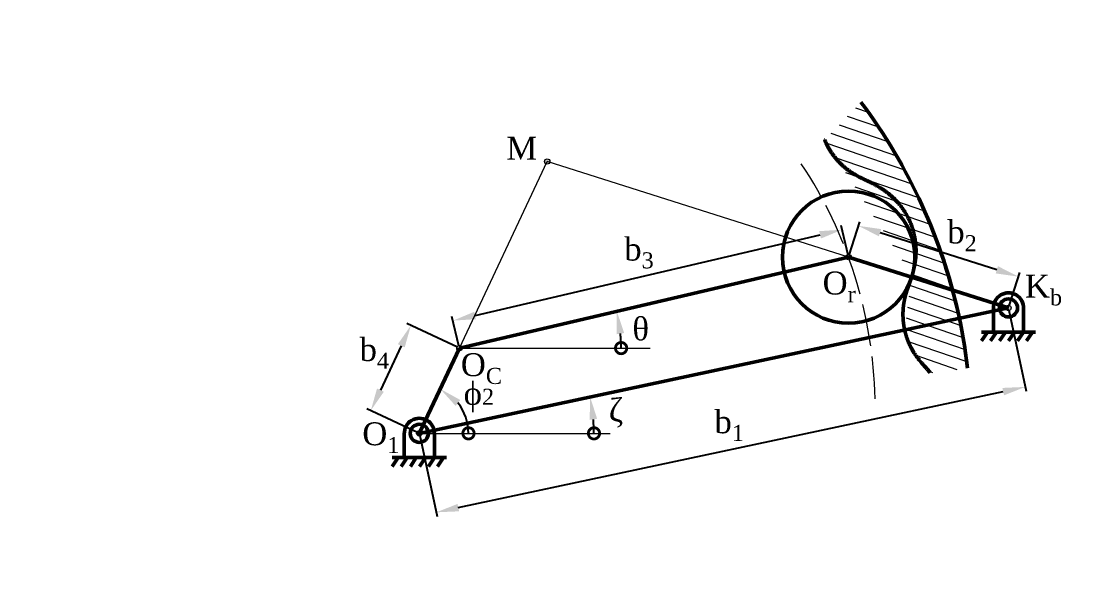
# Model space of a CAD drawing. Header units: millimetres. Extents: x -627 to 1823, y -1195 to 1759.
# Drawn here: x 124.8 to 424.5, y -885.8 to -730.9 of the extents above; entities that cross this region are included whole.
import ezdxf

# ---------------------------------------------------------------- set-up
doc = ezdxf.new("R2010")
doc.units = ezdxf.units.MM
doc.linetypes.add('ACAD_ISO02W100', pattern=[15, 12, -3])
doc.layers.add('DIM', color=7, linetype='Continuous', lineweight=20)
doc.layers.add('PROFILE', color=7, linetype='Continuous', lineweight=50)
doc.styles.get("Standard").update_dxf_attribs({"font": 'arial.ttf'})
doc.styles.add('可註解', font='arial.ttf')
doc.dimstyles.new('凸輪專題用', dxfattribs={"dimtxt": 2.5, "dimasz": 8, "dimexe": 1.25, "dimexo": 0.625, "dimtad": 1, "dimtxsty": 'Standard', "dimcen": 0, "dimadec": 0, "dimazin": 0, "dimtfac": 1, "dimtmove": 0, "dimatfit": 3, "dimfxl": 1, "dimarcsym": 0})
pattern_1 = [(161, (-579.9413, -199.9766), (-0.989472, -2.873636), [])]
pattern_2 = [(0, (0, 0), (0, 6.985), [5.08, -1.905]), (90, (0, 0), (-6.985, 4e-16), [5.08, -1.905])]

# ---------------------------------------------------------------- blocks, each defined once
blk = doc.blocks.new('_DotSmall')
at = {"color": 0, "linetype": 'ByBlock', "const_width": 0.5}
blk.add_lwpolyline([(-0.0625, 0, 1), (0.0625, 0, 1)], format="xyb", close=True, dxfattribs=at)
blk = doc.blocks.new('*D60')
at = {"layer": 'Defpoints', "color": 0, "transparency": 16777216}
for p in [(775.57, 52.42), (805.77, 29.02), (740.44, 23.05), (820.44, 23.05), (820.44, 23.05)]:
    blk.add_point(p, dxfattribs=at)
at = {"layer": 'DIM', "color": 0, "lineweight": -2, "transparency": 16777216}
blk.add_arc((820.44, 23.05), 15.84, 161.3074, 180, dxfattribs=at)
at = {"layer": 'DIM', "color": 0, "transparency": 16777216}
blk.add_solid([(804.84, 28.42), (806.04, 27.83), (807.19, 31.72)], dxfattribs=at)
at = {"layer": 'DIM', "color": 0, "lineweight": -2, "transparency": 16777216, "xscale": 4, "yscale": 4, "zscale": 4, "rotation": 270.0000000000001}
blk.add_blockref('_DotSmall', (804.6, 23.05), dxfattribs=at)
blk = doc.blocks.new('*D63')
at = {"layer": 'Defpoints', "color": 0, "transparency": 16777216}
for p in [(760.37, 39.71), (760.37, 39.71), (772.9, 39.71), (770.46, 38.83), (795.3, 30.3)]:
    blk.add_point(p, dxfattribs=at)
at = {"layer": 'DIM', "color": 0, "lineweight": -2, "transparency": 16777216}
for start, end in [(360, 22.7794), (344.9147, 360), (299.3559, 322.1353)]:
    blk.add_arc((760.37, 39.71), 10.13, start, end, dxfattribs=at)
at = {"layer": 'DIM', "color": 0, "transparency": 16777216}
blk.add_solid([(767.77, 33.79), (768.96, 33.2), (770.15, 37.08)], dxfattribs=at)
at = {"layer": 'DIM', "color": 0, "lineweight": -2, "transparency": 16777216, "xscale": 4, "yscale": 4, "zscale": 4, "rotation": 269.9999999999999}
blk.add_blockref('_DotSmall', (770.5, 39.71), dxfattribs=at)
blk = doc.blocks.new('*D200')
at = {"layer": 'Defpoints', "color": 0, "transparency": 16777216}
for p in [(777.51, -304.03), (811.4, -337.76), (735.88, -338.84), (832.89, -349.3), (832.89, -349.3)]:
    blk.add_point(p, dxfattribs=at)
at = {"layer": 'PROFILE', "color": 0, "lineweight": -2, "transparency": 16777216}
blk.add_arc((832.89, -349.3), 24.39, 155.8177, 173.8456, dxfattribs=at)
at = {"layer": 'PROFILE', "color": 0, "transparency": 16777216}
blk.add_solid([(809.74, -338.75), (811.55, -339.87), (814.01, -333.86)], dxfattribs=at)
at = {"layer": 'PROFILE', "color": 0, "lineweight": -2, "transparency": 16777216, "xscale": 6.4, "yscale": 6.4, "zscale": 6.4, "rotation": 263.8456486269702}
blk.add_blockref('_DotSmall', (808.64, -346.68), dxfattribs=at)
blk = doc.blocks.new('*D202')
at = {"layer": 'Defpoints', "color": 0, "transparency": 16777216}
for p in [(754.94, -165.73), (773.63, -184.62), (730.62, -186.06), (816.07, -205.74), (826.73, -212.71)]:
    blk.add_point(p, dxfattribs=at)
at = {"layer": 'DIM', "color": 0, "lineweight": -2, "transparency": 16777216}
blk.add_arc((816.07, -205.74), 47.41, 154.5376, 159.2872, dxfattribs=at)
at = {"layer": 'DIM', "color": 0, "transparency": 16777216}
for points in [[(772.34, -184.84), (774.2, -185.88), (776.41, -179.78)], [(772.75, -189.28), (770.71, -188.66), (769.88, -195.1)]]:
    blk.add_solid(points, dxfattribs=at)
blk = doc.blocks.new('*D203')
at = {"layer": 'Defpoints', "color": 0, "transparency": 16777216}
for p in [(1121.01, -297.19), (1148.83, -334.42), (1176.39, -342.46), (1191.99, -355.22), (1047.49, -358.66)]:
    blk.add_point(p, dxfattribs=at)
at = {"layer": 'DIM', "color": 0, "lineweight": -2, "transparency": 16777216}
blk.add_arc((1191.99, -355.22), 47.91, 150.3161, 171.7866, dxfattribs=at)
at = {"layer": 'DIM', "color": 0, "transparency": 16777216}
for points in [[(1149.27, -330.74), (1151.47, -332.25), (1154.9, -324.9)], [(1145.91, -348.45), (1143.24, -348.29), (1144.1, -356.36)]]:
    blk.add_solid(points, dxfattribs=at)
blk = doc.blocks.new('*D219')
at = {"layer": 'Defpoints', "color": 0, "transparency": 16777216}
for p in [(404.31, -812.13), (409.08, -834.51), (237.51, -847.67)]:
    blk.add_point(p, dxfattribs=at)
at = {"layer": 'DIM', "color": 0, "lineweight": -2, "transparency": 16777216}
for p, q in [((404.44, -812.74), (409.34, -835.74)), ((248.54, -868.72), (402.82, -835.85)), ((237.64, -848.28), (242.54, -871.27))]:
    blk.add_line(p, q, dxfattribs=at)
at = {"layer": 'DIM', "color": 0, "transparency": 16777216}
for points in [[(402.59, -834.8), (403.04, -836.89), (409.08, -834.51)], [(248.32, -867.68), (248.77, -869.76), (242.28, -870.05)]]:
    blk.add_solid(points, dxfattribs=at)
blk = doc.blocks.new('*D220')
at = {"layer": 'Defpoints', "color": 0, "transparency": 16777216}
for p in [(361.84, -788.88), (359.03, -797.74), (404.31, -812.13)]:
    blk.add_point(p, dxfattribs=at)
at = {"layer": 'DIM', "color": 0, "lineweight": -2, "transparency": 16777216}
for p, q in [((359.22, -797.15), (362.22, -787.69)), ((401.02, -801.33), (367.94, -790.82)), ((404.49, -811.53), (407.5, -802.08))]:
    blk.add_line(p, q, dxfattribs=at)
at = {"layer": 'DIM', "color": 0, "transparency": 16777216}
for points in [[(368.26, -789.8), (367.62, -791.84), (361.84, -788.88)], [(401.34, -800.31), (400.7, -802.35), (407.12, -803.27)]]:
    blk.add_solid(points, dxfattribs=at)
blk = doc.blocks.new('*D221')
at = {"layer": 'Defpoints', "color": 0, "transparency": 16777216}
for p in [(248.87, -823.52), (223.78, -841.21), (237.51, -847.67)]:
    blk.add_point(p, dxfattribs=at)
at = {"layer": 'DIM', "color": 0, "lineweight": -2, "transparency": 16777216}
for p, q in [((248.3, -823.25), (234, -816.53)), ((232.41, -822.85), (226.5, -835.42)), ((236.95, -847.4), (222.65, -840.68))]:
    blk.add_line(p, q, dxfattribs=at)
at = {"layer": 'DIM', "color": 0, "transparency": 16777216}
for points in [[(231.44, -822.4), (233.37, -823.31), (235.13, -817.06)], [(225.54, -834.96), (227.47, -835.87), (223.78, -841.21)]]:
    blk.add_solid(points, dxfattribs=at)
blk = doc.blocks.new('*D222')
at = {"layer": 'Defpoints', "color": 0, "transparency": 16777216}
for p in [(357.21, -789.96), (359.03, -797.74), (248.87, -823.52)]:
    blk.add_point(p, dxfattribs=at)
at = {"layer": 'DIM', "color": 0, "lineweight": -2, "transparency": 16777216}
for p, q in [((358.88, -797.14), (356.92, -788.74)), ((253.28, -814.28), (350.97, -791.42)), ((248.72, -822.91), (246.76, -814.52))]:
    blk.add_line(p, q, dxfattribs=at)
at = {"layer": 'DIM', "color": 0, "transparency": 16777216}
for points in [[(350.73, -790.38), (351.22, -792.46), (357.21, -789.96)], [(253.03, -813.24), (253.52, -815.32), (247.04, -815.73)]]:
    blk.add_solid(points, dxfattribs=at)
blk = doc.blocks.new('*D223')
at = {"layer": 'Defpoints', "color": 0, "transparency": 16777216}
for p in [(359.03, -797.74), (294.5, -820.01), (248.87, -823.52), (248.87, -823.52), (302.9, -823.52)]:
    blk.add_point(p, dxfattribs=at)
at = {"layer": 'DIM', "color": 0, "lineweight": -2, "transparency": 16777216}
blk.add_arc((248.87, -823.52), 45.77, 0, 5.15, dxfattribs=at)
at = {"layer": 'DIM', "color": 0, "transparency": 16777216}
blk.add_solid([(293.4, -819.58), (295.51, -819.24), (293.43, -813.09)], dxfattribs=at)
at = {"layer": 'DIM', "color": 0, "lineweight": -2, "transparency": 16777216, "xscale": 6.4, "yscale": 6.4, "zscale": 6.4, "rotation": 270.0000000000001}
blk.add_blockref('_DotSmall', (294.64, -823.52), dxfattribs=at)
blk = doc.blocks.new('*D224')
at = {"layer": 'Defpoints', "color": 0, "transparency": 16777216}
for p in [(404.31, -812.13), (286.84, -844.21), (237.51, -847.67), (237.51, -847.67), (291.55, -847.67)]:
    blk.add_point(p, dxfattribs=at)
at = {"layer": 'DIM', "color": 0, "lineweight": -2, "transparency": 16777216}
blk.add_arc((237.51, -847.67), 49.44, 360, 4.6065, dxfattribs=at)
at = {"layer": 'DIM', "color": 0, "transparency": 16777216}
blk.add_solid([(285.74, -843.85), (287.85, -843.54), (285.87, -837.36)], dxfattribs=at)
at = {"layer": 'DIM', "color": 0, "lineweight": -2, "transparency": 16777216, "xscale": 6.4, "yscale": 6.4, "zscale": 6.4, "rotation": 269.9999999999999}
blk.add_blockref('_DotSmall', (286.96, -847.67), dxfattribs=at)
blk = doc.blocks.new('*D225')
at = {"layer": 'Defpoints', "color": 0, "transparency": 16777216}
for p in [(248.87, -823.52), (250.45, -842.54), (237.51, -847.67), (237.51, -847.67), (291.55, -847.67)]:
    blk.add_point(p, dxfattribs=at)
at = {"layer": 'DIM', "color": 0, "lineweight": -2, "transparency": 16777216}
blk.add_arc((237.51, -847.67), 13.92, 0, 38.2354, dxfattribs=at)
at = {"layer": 'DIM', "color": 0, "transparency": 16777216}
blk.add_solid([(247.78, -839.89), (249.11, -838.22), (243.43, -835.07)], dxfattribs=at)
at = {"layer": 'DIM', "color": 0, "lineweight": -2, "transparency": 16777216, "xscale": 6.4, "yscale": 6.4, "zscale": 6.4, "rotation": 270.0000000000001}
blk.add_blockref('_DotSmall', (251.43, -847.67), dxfattribs=at)

msp = doc.modelspace()

# ---------------------------------------------------------------- hatches: boundary and pattern name
at = {"layer": 'DIM'}
h = msp.add_hatch(dxfattribs=at)
h.set_pattern_fill('ANSI31', color=256, scale=0.957234, angle=116)
h.set_pattern_definition(pattern_1)
edge = h.paths.add_edge_path()
edge.add_line((362.537, -753.837), (352.238, -764.462))
edge.add_spline(control_points=[(352.238, -764.462), (352.26, -764.514), (352.304, -764.62), (352.372, -764.78), (352.443, -764.942), (352.515, -765.105), (352.589, -765.268), (352.665, -765.43), (352.743, -765.593), (352.823, -765.756), (352.904, -765.918), (352.987, -766.08), (353.071, -766.242), (353.158, -766.404), (353.245, -766.565), (353.335, -766.725), (353.426, -766.886), (353.519, -767.045), (353.613, -767.204), (353.709, -767.363), (353.806, -767.52), (353.905, -767.677), (354.005, -767.833), (354.107, -767.989), (354.21, -768.143), (354.315, -768.296), (354.421, -768.449), (354.528, -768.6), (354.636, -768.751), (354.746, -768.9), (354.857, -769.048), (354.969, -769.194), (355.082, -769.34), (355.196, -769.484), (355.311, -769.627), (355.428, -769.768), (355.545, -769.909), (355.663, -770.047), (355.782, -770.184), (355.902, -770.32), (356.022, -770.454), (356.143, -770.587), (356.265, -770.717), (356.388, -770.847), (356.511, -770.974), (356.635, -771.1), (356.759, -771.225), (356.883, -771.347), (357.008, -771.468), (357.134, -771.588), (357.259, -771.705), (357.385, -771.821), (357.512, -771.935), (357.638, -772.047), (357.765, -772.157), (357.891, -772.266), (358.018, -772.373), (358.145, -772.478), (358.272, -772.582), (358.398, -772.683), (358.525, -772.783), (358.651, -772.882), (358.778, -772.978), (358.904, -773.073), (359.03, -773.166), (359.156, -773.258), (359.282, -773.348), (359.408, -773.436), (359.533, -773.523), (359.658, -773.608), (359.783, -773.692), (359.908, -773.774), (360.032, -773.855), (360.156, -773.934), (360.28, -774.013), (360.404, -774.089), (360.528, -774.165), (360.652, -774.24), (360.776, -774.313), (360.899, -774.385), (361.023, -774.457), (361.147, -774.527), (361.271, -774.597), (361.396, -774.666), (361.521, -774.734), (361.646, -774.801), (361.773, -774.869), (361.9, -774.935), (362.027, -775.002), (362.156, -775.068), (362.287, -775.134), (362.419, -775.201), (362.552, -775.267), (362.688, -775.334), (362.825, -775.402), (362.965, -775.47), (363.109, -775.539), (363.255, -775.61), (363.404, -775.682), (363.558, -775.755), (363.716, -775.83), (363.879, -775.908), (364.047, -775.988), (364.221, -776.071), (364.401, -776.157), (364.588, -776.247), (364.783, -776.341), (364.986, -776.44), (365.199, -776.545), (365.422, -776.656), (365.655, -776.774), (365.9, -776.9), (366.158, -777.034), (366.43, -777.179), (366.716, -777.336), (367.018, -777.505), (367.337, -777.688), (367.673, -777.888), (368.028, -778.107), (368.402, -778.346), (368.797, -778.608), (369.212, -778.895), (369.647, -779.212), (370.103, -779.56), (370.579, -779.944), (371.073, -780.365), (371.583, -780.829), (372.107, -781.337), (372.64, -781.891), (373.178, -782.495), (373.717, -783.149), (374.248, -783.853), (374.767, -784.604), (375.265, -785.401), (375.736, -786.239), (376.173, -787.111), (376.571, -788.01), (376.925, -788.926), (377.233, -789.852), (377.492, -790.777), (377.703, -791.693), (377.868, -792.592), (377.99, -793.465), (378.071, -794.308), (378.118, -795.116), (378.133, -795.885), (378.122, -796.614), (378.089, -797.303), (378.038, -797.95), (377.972, -798.558), (377.896, -799.126), (377.812, -799.658), (377.722, -800.155), (377.628, -800.619), (377.533, -801.053), (377.436, -801.458), (377.34, -801.838), (377.244, -802.193), (377.15, -802.526), (377.058, -802.839), (376.969, -803.133), (376.909, -803.323), (376.88, -803.416), (376.88, -803.416)], knot_values=[28.7917177, 28.7917177, 28.7917177, 28.7917177, 28.9001004, 29.0141183, 29.1286612, 29.2437077, 29.3592365, 29.4752238, 29.5916471, 29.708483, 29.8257059, 29.9432919, 30.061216, 30.1794524, 30.2979743, 30.4167569, 30.5357726, 30.6549948, 30.7743969, 30.8939502, 31.0136295, 31.133405, 31.2532503, 31.3731373, 31.4930387, 31.6129256, 31.7327707, 31.8525463, 31.9722252, 32.0917794, 32.2111812, 32.3304032, 32.4494193, 32.5682012, 32.6867237, 32.8049597, 32.9228836, 33.0404699, 33.1576934, 33.2745287, 33.3909517, 33.5069392, 33.6224678, 33.7375142, 33.8520574, 33.9660756, 34.079548, 34.1924549, 34.3047768, 34.4164964, 34.5275958, 34.6380585, 34.7478703, 34.8570156, 34.965483, 35.0732588, 35.1803347, 35.2866996, 35.3923467, 35.4972698, 35.6014636, 35.7049269, 35.8076573, 35.9096562, 36.0109263, 36.1114738, 36.2113042, 36.3104287, 36.4088592, 36.5066108, 36.6037017, 36.7001529, 36.7959886, 36.8912366, 36.9859292, 37.0801007, 37.1737919, 37.2670468, 37.3599139, 37.4524478, 37.5447085, 37.6367615, 37.7286786, 37.8205382, 37.9124269, 38.0044383, 38.0966753, 38.1892488, 38.2822798, 38.3759009, 38.4702544, 38.5654962, 38.6617954, 38.7593353, 38.8583146, 38.9589489, 39.0614732, 39.166142, 39.2732303, 39.3830381, 39.4958899, 39.6121392, 39.7321687, 39.8563942, 39.9852668, 40.1192758, 40.2589531, 40.4048736, 40.5576628, 40.7179971, 40.8866075, 41.064284, 41.251879, 41.4503093, 41.6605576, 41.8836736, 42.1207729, 42.3730346, 42.641694, 42.9280321, 43.2333616, 43.5590052, 43.9062643, 44.2763835, 44.6704988, 45.0895809, 45.5343617, 46.0052545, 46.5022681, 47.0249161, 47.572137, 48.142225, 48.732793, 49.3407721, 49.9624582, 50.5936109, 51.2295998, 51.8655886, 52.4967416, 53.1184277, 53.726407, 54.3169751, 54.8870627, 55.4342836, 55.9569322, 56.4539453, 56.9248386, 57.369619, 57.7887008, 58.1828167, 58.5529355, 58.9001949, 59.2258386, 59.5311678, 59.8175063, 60.0861649, 60.338427, 60.5755264, 60.7986422, 61.0088907, 61.2073213, 61.394916, 61.3949176, 61.3949176, 61.3949176, 61.3949176], degree=3, periodic=0)
edge.add_arc((359.027, -797.744), 18.732, 342.37732, 343.64827, ccw=False)
edge.add_spline(control_points=[(352.238, -764.462), (352.26, -764.514), (352.304, -764.62), (352.372, -764.78), (352.443, -764.942), (352.515, -765.105), (352.589, -765.268), (352.665, -765.43), (352.743, -765.593), (352.823, -765.756), (352.904, -765.918), (352.987, -766.08), (353.071, -766.242), (353.158, -766.404), (353.245, -766.565), (353.335, -766.725), (353.426, -766.886), (353.519, -767.045), (353.613, -767.204), (353.709, -767.363), (353.806, -767.52), (353.905, -767.677), (354.005, -767.833), (354.107, -767.989), (354.21, -768.143), (354.315, -768.296), (354.421, -768.449), (354.528, -768.6), (354.636, -768.751), (354.746, -768.9), (354.857, -769.048), (354.969, -769.194), (355.082, -769.34), (355.196, -769.484), (355.311, -769.627), (355.428, -769.768), (355.545, -769.909), (355.663, -770.047), (355.782, -770.184), (355.902, -770.32), (356.022, -770.454), (356.143, -770.587), (356.265, -770.717), (356.388, -770.847), (356.511, -770.974), (356.635, -771.1), (356.759, -771.225), (356.883, -771.347), (357.008, -771.468), (357.134, -771.588), (357.259, -771.705), (357.385, -771.821), (357.512, -771.935), (357.638, -772.047), (357.765, -772.157), (357.891, -772.266), (358.018, -772.373), (358.145, -772.478), (358.272, -772.582), (358.398, -772.683), (358.525, -772.783), (358.651, -772.882), (358.778, -772.978), (358.904, -773.073), (359.03, -773.166), (359.156, -773.258), (359.282, -773.348), (359.408, -773.436), (359.533, -773.523), (359.658, -773.608), (359.783, -773.692), (359.908, -773.774), (360.032, -773.855), (360.156, -773.934), (360.28, -774.013), (360.404, -774.089), (360.528, -774.165), (360.652, -774.24), (360.776, -774.313), (360.899, -774.385), (361.023, -774.457), (361.147, -774.527), (361.271, -774.597), (361.396, -774.666), (361.521, -774.734), (361.646, -774.801), (361.773, -774.869), (361.9, -774.935), (362.027, -775.002), (362.156, -775.068), (362.287, -775.134), (362.419, -775.201), (362.552, -775.267), (362.688, -775.334), (362.825, -775.402), (362.965, -775.47), (363.109, -775.539), (363.255, -775.61), (363.404, -775.682), (363.558, -775.755), (363.716, -775.83), (363.879, -775.908), (364.047, -775.988), (364.221, -776.071), (364.401, -776.157), (364.588, -776.247), (364.783, -776.341), (364.986, -776.44), (365.199, -776.545), (365.422, -776.656), (365.655, -776.774), (365.9, -776.9), (366.158, -777.034), (366.43, -777.179), (366.716, -777.336), (367.018, -777.505), (367.337, -777.688), (367.673, -777.888), (368.028, -778.107), (368.402, -778.346), (368.797, -778.608), (369.212, -778.895), (369.647, -779.212), (370.103, -779.56), (370.579, -779.944), (371.073, -780.365), (371.583, -780.829), (372.107, -781.337), (372.64, -781.891), (373.178, -782.495), (373.717, -783.149), (374.248, -783.853), (374.767, -784.604), (375.265, -785.401), (375.736, -786.239), (376.173, -787.111), (376.571, -788.01), (376.925, -788.926), (377.233, -789.852), (377.492, -790.777), (377.703, -791.693), (377.868, -792.592), (377.99, -793.465), (378.071, -794.308), (378.118, -795.116), (378.133, -795.885), (378.122, -796.614), (378.089, -797.303), (378.038, -797.95), (377.972, -798.558), (377.896, -799.126), (377.812, -799.658), (377.722, -800.155), (377.628, -800.619), (377.533, -801.053), (377.436, -801.458), (377.34, -801.838), (377.244, -802.193), (377.15, -802.526), (377.058, -802.839), (376.969, -803.133), (376.909, -803.323), (376.88, -803.416), (376.88, -803.416)], knot_values=[28.7917177, 28.7917177, 28.7917177, 28.7917177, 28.9001004, 29.0141183, 29.1286612, 29.2437077, 29.3592365, 29.4752238, 29.5916471, 29.708483, 29.8257059, 29.9432919, 30.061216, 30.1794524, 30.2979743, 30.4167569, 30.5357726, 30.6549948, 30.7743969, 30.8939502, 31.0136295, 31.133405, 31.2532503, 31.3731373, 31.4930387, 31.6129256, 31.7327707, 31.8525463, 31.9722252, 32.0917794, 32.2111812, 32.3304032, 32.4494193, 32.5682012, 32.6867237, 32.8049597, 32.9228836, 33.0404699, 33.1576934, 33.2745287, 33.3909517, 33.5069392, 33.6224678, 33.7375142, 33.8520574, 33.9660756, 34.079548, 34.1924549, 34.3047768, 34.4164964, 34.5275958, 34.6380585, 34.7478703, 34.8570156, 34.965483, 35.0732588, 35.1803347, 35.2866996, 35.3923467, 35.4972698, 35.6014636, 35.7049269, 35.8076573, 35.9096562, 36.0109263, 36.1114738, 36.2113042, 36.3104287, 36.4088592, 36.5066108, 36.6037017, 36.7001529, 36.7959886, 36.8912366, 36.9859292, 37.0801007, 37.1737919, 37.2670468, 37.3599139, 37.4524478, 37.5447085, 37.6367615, 37.7286786, 37.8205382, 37.9124269, 38.0044383, 38.0966753, 38.1892488, 38.2822798, 38.3759009, 38.4702544, 38.5654962, 38.6617954, 38.7593353, 38.8583146, 38.9589489, 39.0614732, 39.166142, 39.2732303, 39.3830381, 39.4958899, 39.6121392, 39.7321687, 39.8563942, 39.9852668, 40.1192758, 40.2589531, 40.4048736, 40.5576628, 40.7179971, 40.8866075, 41.064284, 41.251879, 41.4503093, 41.6605576, 41.8836736, 42.1207729, 42.3730346, 42.641694, 42.9280321, 43.2333616, 43.5590052, 43.9062643, 44.2763835, 44.6704988, 45.0895809, 45.5343617, 46.0052545, 46.5022681, 47.0249161, 47.572137, 48.142225, 48.732793, 49.3407721, 49.9624582, 50.5936109, 51.2295998, 51.8655886, 52.4967416, 53.1184277, 53.726407, 54.3169751, 54.8870627, 55.4342836, 55.9569322, 56.4539453, 56.9248386, 57.369619, 57.7887008, 58.1828167, 58.5529355, 58.9001949, 59.2258386, 59.5311678, 59.8175063, 60.0861649, 60.338427, 60.5755264, 60.7986422, 61.0088907, 61.2073213, 61.394916, 61.3949176, 61.3949176, 61.3949176, 61.3949176], degree=3, periodic=0)
edge.add_line((376.88, -803.416), (388.473, -807.099))
edge.add_arc((237.514, -847.666), 156.315, 15.04172, 36.888)
h = msp.add_hatch(color=256, dxfattribs=at)
h.dxf.hatch_style = 1
h.paths.add_polyline_path([(403.581, -811.898), (404.305, -812.128), (403.562, -812.287, 0.9001827), (405.065, -812.128, 0.8569225)])
h.paths.add_polyline_path([(403.581, -811.898, 0.0770509), (403.545, -812.128, 0.0525304), (403.562, -812.287), (404.305, -812.128)])
h.paths.add_polyline_path([(359.027, -797.744), (358.287, -797.917, 0.4486722), (359.284, -798.459, 0.0015214)])
h.paths.add_polyline_path([(358.765, -797.031, 0.2317955), (358.302, -797.514), (359.027, -797.744, 0.0015214)])
h.paths.add_polyline_path([(359.027, -797.744), (358.302, -797.514, 0.0770509), (358.267, -797.744, 0.0575189), (358.287, -797.917)])
h.paths.add_polyline_path([(358.765, -797.031, -0.0015214), (359.027, -797.744), (359.751, -797.974, 0.0770509), (359.787, -797.744, 0.5215343)])
h.paths.add_polyline_path([(359.751, -797.974), (359.027, -797.744, -0.0015214), (359.284, -798.459, 0.2333992)])
h.paths.add_polyline_path([(272.959, -770.644, 0.2906398), (273.395, -771.332), (273.719, -770.644), (274.443, -770.874, 0.0770509), (274.479, -770.644, 1)])
h.paths.add_polyline_path([(274.443, -770.874), (273.719, -770.644), (273.395, -771.332, 0.4533686)])
h.paths.add_polyline_path([(249.625, -823.517), (248.865, -823.517), (248.542, -824.205, 0.549619)])
h.paths.add_polyline_path([(248.865, -823.517), (249.189, -822.829, 0.549619), (248.105, -823.517, 0.2906398), (248.542, -824.205)])
h.paths.add_polyline_path([(249.189, -822.829), (248.865, -823.517), (249.605, -823.344, 0.2292878)])
h.paths.add_polyline_path([(249.605, -823.344), (248.865, -823.517), (249.625, -823.517, 0.0575189)])
h = msp.add_hatch(dxfattribs=at)
h.set_pattern_fill('ANSI31', color=256, scale=0.957234, angle=116)
h.set_pattern_definition(pattern_1)
edge = h.paths.add_edge_path()
edge.add_line((388.473, -807.099), (376.88, -803.416))
edge.add_spline(control_points=[(376.88, -803.416), (376.852, -803.503), (376.797, -803.673), (376.715, -803.922), (376.637, -804.158), (376.56, -804.382), (376.486, -804.596), (376.415, -804.8), (376.347, -804.996), (376.28, -805.185), (376.216, -805.366), (376.153, -805.542), (376.093, -805.712), (376.035, -805.877), (375.978, -806.037), (375.923, -806.194), (375.869, -806.347), (375.817, -806.497), (375.766, -806.644), (375.717, -806.789), (375.668, -806.933), (375.621, -807.074), (375.575, -807.214), (375.529, -807.353), (375.485, -807.491), (375.442, -807.629), (375.399, -807.766), (375.357, -807.903), (375.316, -808.039), (375.276, -808.176), (375.237, -808.312), (375.198, -808.449), (375.16, -808.587), (375.123, -808.725), (375.087, -808.864), (375.051, -809.003), (375.017, -809.143), (374.983, -809.284), (374.949, -809.426), (374.917, -809.569), (374.885, -809.713), (374.854, -809.859), (374.824, -810.005), (374.795, -810.152), (374.767, -810.301), (374.74, -810.451), (374.714, -810.602), (374.688, -810.755), (374.664, -810.909), (374.641, -811.064), (374.618, -811.22), (374.597, -811.378), (374.577, -811.537), (374.558, -811.697), (374.541, -811.859), (374.524, -812.021), (374.509, -812.185), (374.495, -812.351), (374.482, -812.517), (374.471, -812.685), (374.461, -812.853), (374.452, -813.023), (374.445, -813.194), (374.439, -813.366), (374.435, -813.539), (374.432, -813.713), (374.43, -813.888), (374.43, -814.063), (374.432, -814.24), (374.435, -814.417), (374.44, -814.595), (374.446, -814.774), (374.454, -814.954), (374.464, -815.134), (374.475, -815.314), (374.488, -815.495), (374.503, -815.677), (374.519, -815.859), (374.537, -816.041), (374.556, -816.223), (374.577, -816.406), (374.6, -816.589), (374.625, -816.772), (374.651, -816.955), (374.679, -817.138), (374.709, -817.321), (374.74, -817.504), (374.773, -817.686), (374.807, -817.869), (374.844, -818.051), (374.88, -818.225), (374.904, -818.338), (374.916, -818.39)], knot_values=[18.8765937, 18.8765937, 18.8765937, 18.8765937, 19.0542689, 19.2228792, 19.3832129, 19.5360021, 19.6819232, 19.8216, 19.9556091, 20.0844817, 20.2087071, 20.3287366, 20.4449858, 20.5578381, 20.6676461, 20.7747345, 20.8794027, 20.9819269, 21.0825619, 21.1815412, 21.2790808, 21.3753801, 21.4706219, 21.5649755, 21.6585964, 21.7516273, 21.8442005, 21.9364375, 22.0284496, 22.1203382, 22.2121981, 22.304115, 22.3961672, 22.4884284, 22.5809621, 22.6738293, 22.767084, 22.8607752, 22.954947, 23.0496389, 23.1448872, 23.2407234, 23.3371746, 23.4342654, 23.5320167, 23.6304473, 23.7295722, 23.8294029, 23.9299498, 24.0312198, 24.1332186, 24.2359491, 24.3394126, 24.4436068, 24.5485298, 24.6541769, 24.760542, 24.8676173, 24.9753932, 25.0838604, 25.1930061, 25.3028173, 25.4132805, 25.5243801, 25.6360995, 25.7484217, 25.8613281, 25.9748007, 26.0888185, 26.2033615, 26.3184084, 26.4339366, 26.5499241, 26.6663478, 26.7831832, 26.9004063, 27.0179927, 27.1359163, 27.2541525, 27.3726746, 27.4914569, 27.6104727, 27.7296952, 27.8490968, 27.9686511, 28.0883292, 28.2081054, 28.3279508, 28.4478376, 28.5677387, 28.6876257, 28.7917177, 28.7917177, 28.7917177, 28.7917177], degree=3, periodic=0)
edge.add_arc((359.027, -797.744), 18.732, 341.57154, 342.37409, ccw=False)
edge.add_spline(control_points=[(376.88, -803.416), (376.852, -803.503), (376.797, -803.673), (376.715, -803.922), (376.637, -804.158), (376.56, -804.382), (376.486, -804.596), (376.415, -804.8), (376.347, -804.996), (376.28, -805.185), (376.216, -805.366), (376.153, -805.542), (376.093, -805.712), (376.035, -805.877), (375.978, -806.037), (375.923, -806.194), (375.869, -806.347), (375.817, -806.497), (375.766, -806.644), (375.717, -806.789), (375.668, -806.933), (375.621, -807.074), (375.575, -807.214), (375.529, -807.353), (375.485, -807.491), (375.442, -807.629), (375.399, -807.766), (375.357, -807.903), (375.316, -808.039), (375.276, -808.176), (375.237, -808.312), (375.198, -808.449), (375.16, -808.587), (375.123, -808.725), (375.087, -808.864), (375.051, -809.003), (375.017, -809.143), (374.983, -809.284), (374.949, -809.426), (374.917, -809.569), (374.885, -809.713), (374.854, -809.859), (374.824, -810.005), (374.795, -810.152), (374.767, -810.301), (374.74, -810.451), (374.714, -810.602), (374.688, -810.755), (374.664, -810.909), (374.641, -811.064), (374.618, -811.22), (374.597, -811.378), (374.577, -811.537), (374.558, -811.697), (374.541, -811.859), (374.524, -812.021), (374.509, -812.185), (374.495, -812.351), (374.482, -812.517), (374.471, -812.685), (374.461, -812.853), (374.452, -813.023), (374.445, -813.194), (374.439, -813.366), (374.435, -813.539), (374.432, -813.713), (374.43, -813.888), (374.43, -814.063), (374.432, -814.24), (374.435, -814.417), (374.44, -814.595), (374.446, -814.774), (374.454, -814.954), (374.464, -815.134), (374.475, -815.314), (374.488, -815.495), (374.503, -815.677), (374.519, -815.859), (374.537, -816.041), (374.556, -816.223), (374.577, -816.406), (374.6, -816.589), (374.625, -816.772), (374.651, -816.955), (374.679, -817.138), (374.709, -817.321), (374.74, -817.504), (374.773, -817.686), (374.807, -817.869), (374.844, -818.051), (374.88, -818.225), (374.904, -818.338), (374.916, -818.39)], knot_values=[18.8765937, 18.8765937, 18.8765937, 18.8765937, 19.0542689, 19.2228792, 19.3832129, 19.5360021, 19.6819232, 19.8216, 19.9556091, 20.0844817, 20.2087071, 20.3287366, 20.4449858, 20.5578381, 20.6676461, 20.7747345, 20.8794027, 20.9819269, 21.0825619, 21.1815412, 21.2790808, 21.3753801, 21.4706219, 21.5649755, 21.6585964, 21.7516273, 21.8442005, 21.9364375, 22.0284496, 22.1203382, 22.2121981, 22.304115, 22.3961672, 22.4884284, 22.5809621, 22.6738293, 22.767084, 22.8607752, 22.954947, 23.0496389, 23.1448872, 23.2407234, 23.3371746, 23.4342654, 23.5320167, 23.6304473, 23.7295722, 23.8294029, 23.9299498, 24.0312198, 24.1332186, 24.2359491, 24.3394126, 24.4436068, 24.5485298, 24.6541769, 24.760542, 24.8676173, 24.9753932, 25.0838604, 25.1930061, 25.3028173, 25.4132805, 25.5243801, 25.6360995, 25.7484217, 25.8613281, 25.9748007, 26.0888185, 26.2033615, 26.3184084, 26.4339366, 26.5499241, 26.6663478, 26.7831832, 26.9004063, 27.0179927, 27.1359163, 27.2541525, 27.3726746, 27.4914569, 27.6104727, 27.7296952, 27.8490968, 27.9686511, 28.0883292, 28.2081054, 28.3279508, 28.4478376, 28.5677387, 28.6876257, 28.7917177, 28.7917177, 28.7917177, 28.7917177], degree=3, periodic=0)
edge.add_line((374.916, -818.39), (390.398, -815.092))
edge.add_arc((237.514, -847.666), 156.315, 12.02802, 15.04172)
h = msp.add_hatch(dxfattribs=at)
h.set_pattern_fill('ANSI31', color=256, scale=0.957234, angle=116)
h.set_pattern_definition(pattern_1)
edge = h.paths.add_edge_path()
edge.add_line((390.398, -815.092), (374.916, -818.39))
edge.add_spline(control_points=[(374.916, -818.39), (374.918, -818.398), (374.933, -818.466), (374.962, -818.595), (375.005, -818.775), (375.049, -818.955), (375.095, -819.134), (375.142, -819.313), (375.191, -819.49), (375.241, -819.667), (375.293, -819.843), (375.346, -820.019), (375.401, -820.193), (375.457, -820.366), (375.514, -820.538), (375.573, -820.709), (375.633, -820.879), (375.694, -821.048), (375.757, -821.216), (375.821, -821.382), (375.886, -821.547), (375.952, -821.711), (376.019, -821.873), (376.087, -822.034), (376.156, -822.194), (376.226, -822.352), (376.298, -822.509), (376.37, -822.664), (376.443, -822.817), (376.517, -822.969), (376.591, -823.12), (376.667, -823.269), (376.743, -823.416), (376.82, -823.562), (376.897, -823.706), (376.975, -823.848), (377.054, -823.989), (377.133, -824.128), (377.213, -824.266), (377.294, -824.402), (377.375, -824.536), (377.456, -824.669), (377.538, -824.8), (377.62, -824.93), (377.702, -825.058), (377.785, -825.185), (377.869, -825.31), (377.952, -825.434), (378.036, -825.556), (378.121, -825.677), (378.206, -825.797), (378.291, -825.915), (378.376, -826.032), (378.462, -826.149), (378.548, -826.264), (378.635, -826.378), (378.722, -826.491), (378.809, -826.604), (378.898, -826.716), (378.986, -826.827), (379.076, -826.938), (379.166, -827.048), (379.257, -827.158), (379.348, -827.269), (379.441, -827.379), (379.535, -827.49), (379.63, -827.601), (379.726, -827.713), (379.824, -827.825), (379.924, -827.939), (380.025, -828.054), (380.128, -828.171), (380.234, -828.29), (380.342, -828.411), (380.453, -828.534), (380.567, -828.661), (380.684, -828.791), (380.805, -828.924), (380.929, -829.063), (381.058, -829.206), (381.192, -829.354), (381.33, -829.509), (381.474, -829.671), (381.624, -829.841), (381.781, -830.019), (381.944, -830.206), (382.075, -830.359), (382.152, -830.449), (382.172, -830.473)], knot_values=[9.6464215, 9.6464215, 9.6464215, 9.6464215, 9.6621746, 9.7819509, 9.9016295, 10.0211833, 10.1405849, 10.2598074, 10.3788233, 10.4976057, 10.6161279, 10.7343642, 10.8522877, 10.9698744, 11.0870969, 11.2039327, 11.3203563, 11.4363434, 11.5518719, 11.6669186, 11.7814616, 11.8954798, 12.0089522, 12.1218587, 12.2341807, 12.3459004, 12.4569999, 12.5674629, 12.6772743, 12.78642, 12.8948869, 13.0026636, 13.1097387, 13.2161039, 13.3217506, 13.4266737, 13.5308681, 13.634331, 13.7370615, 13.8390607, 13.9403307, 14.0408777, 14.1407084, 14.2398327, 14.3382632, 14.436015, 14.5331061, 14.6295571, 14.725393, 14.8206411, 14.9153334, 15.0095052, 15.1031963, 15.1964509, 15.289318, 15.3818523, 15.4741131, 15.5661655, 15.6580825, 15.7499422, 15.8418312, 15.9338426, 16.0260797, 16.1186527, 16.2116838, 16.3053049, 16.3996585, 16.4949004, 16.5911999, 16.6887391, 16.7877186, 16.888353, 16.9908774, 17.0955459, 17.2026346, 17.3124424, 17.4252941, 17.5415431, 17.661573, 17.7857984, 17.9146708, 18.0486799, 18.1883569, 18.3342779, 18.4870674, 18.647401, 18.8160109, 18.8765937, 18.8765937, 18.8765937, 18.8765937], degree=3, periodic=0)
edge.add_line((382.172, -830.473), (392.737, -829.217))
edge.add_arc((237.514, -847.666), 156.315, 6.7782, 12.02802)
h = msp.add_hatch(dxfattribs=at)
h.set_pattern_fill('ANGLE', color=256)
h.set_pattern_definition(pattern_2)
h.paths.add_polyline_path([(237.837, -846.978), (237.514, -847.666), (238.257, -847.508, 0.2345288)], flags=17)
h.paths.add_polyline_path([(238.257, -847.508), (237.514, -847.666), (238.274, -847.666, 0.0525304)], flags=17)
h.paths.add_polyline_path([(238.274, -847.666), (237.514, -847.666), (237.837, -846.978, 0.549619), (236.754, -847.666, 1)])
h = msp.add_hatch(dxfattribs=at)
h.set_pattern_fill('ANGLE', color=256)
h.set_pattern_definition(pattern_2)
h.paths.add_polyline_path([(236.754, -847.666, 1), (238.274, -847.666), (237.514, -847.666), (237.837, -846.978, 0.549619)])
h = msp.add_hatch(color=256, dxfattribs=at)
h.dxf.hatch_style = 1
h.paths.add_polyline_path([(237.837, -846.978, 0.549619), (236.754, -847.666, 1), (238.274, -847.666), (237.514, -847.666)])
h.paths.add_polyline_path([(237.837, -846.978), (237.514, -847.666), (238.257, -847.508, 0.2345288)], flags=17)
h.paths.add_polyline_path([(238.257, -847.508), (237.514, -847.666), (238.274, -847.666, 0.0525304)], flags=17)

# ---------------------------------------------------------------- linework, layer by layer
for p, q in [((248.865, -823.517), (273.719, -770.644)), ((359.027, -797.744), (273.719, -770.644)), ((359.027, -797.744), (376.88, -803.416)), ((359.027, -797.744), (404.305, -812.128)), ((248.865, -823.517), (302.903, -823.517)), ((237.514, -847.666), (291.551, -847.666))]:
    msp.add_line(p, q, dxfattribs=at)
for centre in [(273.719, -770.644), (359.027, -797.744), (404.305, -812.128), (248.865, -823.517), (237.514, -847.666)]:
    msp.add_circle(centre, 0.76, dxfattribs=at)
at = {"layer": 'DIM', "linetype": 'ACAD_ISO02W100'}
msp.add_arc((241.677, -840.456), 124.881, 1.19722, 33.64356, dxfattribs=at)
at = {"layer": 'PROFILE'}
for p, q in [((359.027, -797.744), (248.865, -823.517)), ((404.305, -812.128), (359.027, -797.744)), ((237.514, -847.666), (404.305, -812.128)), ((400.039, -812.128), (400.039, -818.955)), ((408.572, -818.955), (408.572, -812.128)), ((396.625, -818.955), (411.985, -818.955)), ((398.327, -818.955), (396.648, -821.483)), ((400.887, -818.955), (399.208, -821.483)), ((403.447, -818.955), (401.768, -821.483)), ((406.007, -818.955), (404.328, -821.483)), ((408.567, -818.955), (406.888, -821.483)), ((411.127, -818.955), (409.448, -821.483)), ((237.514, -847.666), (248.865, -823.517)), ((233.247, -847.666), (233.247, -854.493)), ((241.781, -854.493), (241.781, -847.666)), ((229.834, -854.493), (245.194, -854.493)), ((231.536, -854.493), (229.856, -857.02)), ((234.096, -854.493), (232.416, -857.02)), ((236.656, -854.493), (234.976, -857.02)), ((239.216, -854.493), (237.536, -857.02)), ((241.776, -854.493), (240.096, -857.02)), ((244.336, -854.493), (242.656, -857.02))]:
    msp.add_line(p, q, dxfattribs=at)
for centre, radius in [((359.027, -797.744), 18.732), ((404.305, -812.128), 2.56), ((237.514, -847.666), 2.56)]:
    msp.add_circle(centre, radius, dxfattribs=at)
for centre, radius, start, end in [((237.514, -847.666), 156.315, 12.02802, 36.888), ((237.514, -847.666), 156.315, 6.7782, 19.44504), ((404.305, -812.128), 4.267, 358.13818, 181.86182), ((237.514, -847.666), 4.267, 358.13818, 181.86182)]:
    msp.add_arc(centre, radius, start, end, dxfattribs=at)
msp.add_open_spline([(382.172, -830.473), (382.152, -830.449), (382.075, -830.359), (381.944, -830.206), (381.781, -830.019), (381.624, -829.841), (381.474, -829.671), (381.33, -829.509), (381.192, -829.354), (381.058, -829.206), (380.929, -829.063), (380.805, -828.924), (380.684, -828.791), (380.567, -828.661), (380.453, -828.534), (380.342, -828.411), (380.234, -828.29), (380.128, -828.171), (380.025, -828.054), (379.924, -827.939), (379.824, -827.825), (379.726, -827.713), (379.63, -827.601), (379.535, -827.49), (379.441, -827.379), (379.348, -827.269), (379.257, -827.158), (379.166, -827.048), (379.076, -826.938), (378.986, -826.827), (378.898, -826.716), (378.809, -826.604), (378.722, -826.491), (378.635, -826.378), (378.548, -826.264), (378.462, -826.149), (378.376, -826.032), (378.291, -825.915), (378.206, -825.797), (378.121, -825.677), (378.036, -825.556), (377.952, -825.434), (377.869, -825.31), (377.785, -825.185), (377.702, -825.058), (377.62, -824.93), (377.538, -824.8), (377.456, -824.669), (377.375, -824.536), (377.294, -824.402), (377.213, -824.266), (377.133, -824.128), (377.054, -823.989), (376.975, -823.848), (376.897, -823.706), (376.82, -823.562), (376.743, -823.416), (376.667, -823.269), (376.591, -823.12), (376.517, -822.969), (376.443, -822.817), (376.37, -822.664), (376.298, -822.509), (376.226, -822.352), (376.156, -822.194), (376.087, -822.034), (376.019, -821.873), (375.952, -821.711), (375.886, -821.547), (375.821, -821.382), (375.757, -821.216), (375.694, -821.048), (375.633, -820.879), (375.573, -820.709), (375.514, -820.538), (375.457, -820.366), (375.401, -820.193), (375.346, -820.019), (375.293, -819.843), (375.241, -819.667), (375.191, -819.49), (375.142, -819.313), (375.095, -819.134), (375.049, -818.955), (375.005, -818.775), (374.962, -818.595), (374.921, -818.414), (374.881, -818.233), (374.844, -818.051), (374.807, -817.869), (374.773, -817.686), (374.74, -817.504), (374.709, -817.321), (374.679, -817.138), (374.651, -816.955), (374.625, -816.772), (374.6, -816.589), (374.577, -816.406), (374.556, -816.223), (374.537, -816.041), (374.519, -815.859), (374.503, -815.677), (374.488, -815.495), (374.475, -815.314), (374.464, -815.134), (374.454, -814.954), (374.446, -814.774), (374.44, -814.595), (374.435, -814.417), (374.432, -814.24), (374.43, -814.063), (374.43, -813.888), (374.432, -813.713), (374.435, -813.539), (374.439, -813.366), (374.445, -813.194), (374.452, -813.023), (374.461, -812.853), (374.471, -812.685), (374.482, -812.517), (374.495, -812.351), (374.509, -812.185), (374.524, -812.021), (374.541, -811.859), (374.558, -811.697), (374.577, -811.537), (374.597, -811.378), (374.618, -811.22), (374.641, -811.064), (374.664, -810.909), (374.688, -810.755), (374.714, -810.602), (374.74, -810.451), (374.767, -810.301), (374.795, -810.152), (374.824, -810.005), (374.854, -809.859), (374.885, -809.713), (374.917, -809.569), (374.949, -809.426), (374.983, -809.284), (375.017, -809.143), (375.051, -809.003), (375.087, -808.864), (375.123, -808.725), (375.16, -808.587), (375.198, -808.449), (375.237, -808.312), (375.276, -808.176), (375.316, -808.039), (375.357, -807.903), (375.399, -807.766), (375.442, -807.629), (375.485, -807.491), (375.529, -807.353), (375.575, -807.214), (375.621, -807.074), (375.668, -806.933), (375.717, -806.789), (375.766, -806.644), (375.817, -806.497), (375.869, -806.347), (375.923, -806.194), (375.978, -806.037), (376.035, -805.877), (376.093, -805.712), (376.153, -805.542), (376.216, -805.366), (376.28, -805.185), (376.347, -804.996), (376.415, -804.8), (376.486, -804.596), (376.56, -804.382), (376.637, -804.158), (376.715, -803.922), (376.797, -803.673), (376.882, -803.411), (376.969, -803.133), (377.058, -802.839), (377.15, -802.526), (377.244, -802.193), (377.34, -801.838), (377.436, -801.458), (377.533, -801.053), (377.628, -800.619), (377.722, -800.155), (377.812, -799.658), (377.896, -799.126), (377.972, -798.558), (378.038, -797.95), (378.089, -797.303), (378.122, -796.614), (378.133, -795.885), (378.118, -795.116), (378.071, -794.308), (377.99, -793.465), (377.868, -792.592), (377.703, -791.693), (377.492, -790.777), (377.233, -789.852), (376.925, -788.926), (376.571, -788.01), (376.173, -787.111), (375.736, -786.239), (375.265, -785.401), (374.767, -784.604), (374.248, -783.853), (373.717, -783.149), (373.178, -782.495), (372.64, -781.891), (372.107, -781.337), (371.583, -780.829), (371.073, -780.365), (370.579, -779.944), (370.103, -779.56), (369.647, -779.212), (369.212, -778.895), (368.797, -778.608), (368.402, -778.346), (368.028, -778.107), (367.673, -777.888), (367.337, -777.688), (367.018, -777.505), (366.716, -777.336), (366.43, -777.179), (366.158, -777.034), (365.9, -776.9), (365.655, -776.774), (365.422, -776.656), (365.199, -776.545), (364.986, -776.44), (364.783, -776.341), (364.588, -776.247), (364.401, -776.157), (364.221, -776.071), (364.047, -775.988), (363.879, -775.908), (363.716, -775.83), (363.558, -775.755), (363.404, -775.682), (363.255, -775.61), (363.109, -775.539), (362.965, -775.47), (362.825, -775.402), (362.688, -775.334), (362.552, -775.267), (362.419, -775.201), (362.287, -775.134), (362.156, -775.068), (362.027, -775.002), (361.9, -774.935), (361.773, -774.869), (361.646, -774.801), (361.521, -774.734), (361.396, -774.666), (361.271, -774.597), (361.147, -774.527), (361.023, -774.457), (360.899, -774.385), (360.776, -774.313), (360.652, -774.24), (360.528, -774.165), (360.404, -774.089), (360.28, -774.013), (360.156, -773.934), (360.032, -773.855), (359.908, -773.774), (359.783, -773.692), (359.658, -773.608), (359.533, -773.523), (359.408, -773.436), (359.282, -773.348), (359.156, -773.258), (359.03, -773.166), (358.904, -773.073), (358.778, -772.978), (358.651, -772.882), (358.525, -772.783), (358.398, -772.683), (358.272, -772.582), (358.145, -772.478), (358.018, -772.373), (357.891, -772.266), (357.765, -772.157), (357.638, -772.047), (357.512, -771.935), (357.385, -771.821), (357.259, -771.705), (357.134, -771.588), (357.008, -771.468), (356.883, -771.347), (356.759, -771.225), (356.635, -771.1), (356.511, -770.974), (356.388, -770.847), (356.265, -770.717), (356.143, -770.587), (356.022, -770.454), (355.902, -770.32), (355.782, -770.184), (355.663, -770.047), (355.545, -769.909), (355.428, -769.768), (355.311, -769.627), (355.196, -769.484), (355.082, -769.34), (354.969, -769.194), (354.857, -769.048), (354.746, -768.9), (354.636, -768.751), (354.528, -768.6), (354.421, -768.449), (354.315, -768.296), (354.21, -768.143), (354.107, -767.989), (354.005, -767.833), (353.905, -767.677), (353.806, -767.52), (353.709, -767.363), (353.613, -767.204), (353.519, -767.045), (353.426, -766.886), (353.335, -766.725), (353.245, -766.565), (353.158, -766.404), (353.071, -766.242), (352.987, -766.08), (352.904, -765.918), (352.823, -765.756), (352.743, -765.593), (352.665, -765.43), (352.589, -765.268), (352.515, -765.105), (352.443, -764.942), (352.372, -764.78), (352.304, -764.62), (352.26, -764.514), (352.238, -764.462)], degree=3, knots=[9.6464215, 9.6464215, 9.6464215, 9.6464215, 9.7070043, 9.8756143, 10.0359479, 10.1887373, 10.3346583, 10.4743354, 10.6083445, 10.7372168, 10.8614422, 10.9814721, 11.0977211, 11.2105729, 11.3203806, 11.4274694, 11.5321378, 11.6346623, 11.7352967, 11.8342761, 11.9318153, 12.0281148, 12.1233567, 12.2177103, 12.3113314, 12.4043626, 12.4969355, 12.5891727, 12.681184, 12.7730731, 12.8649328, 12.9568497, 13.0489021, 13.1411629, 13.2336972, 13.3265643, 13.4198189, 13.5135101, 13.6076819, 13.7023742, 13.7976222, 13.8934581, 13.9899091, 14.0870002, 14.184752, 14.2831825, 14.3823068, 14.4821375, 14.5826846, 14.6839545, 14.7859538, 14.8886842, 14.9921471, 15.0963415, 15.2012646, 15.3069114, 15.4132765, 15.5203517, 15.6281283, 15.7365953, 15.845741, 15.9555524, 16.0660154, 16.1771148, 16.2888346, 16.4011566, 16.5140631, 16.6275355, 16.7415537, 16.8560967, 16.9711434, 17.0866718, 17.202659, 17.3190826, 17.4359184, 17.5531409, 17.6707275, 17.7886511, 17.9068873, 18.0254095, 18.1441919, 18.2632079, 18.3824304, 18.501832, 18.6213857, 18.7410643, 18.8608406, 18.9806857, 19.1005727, 19.2204737, 19.3403606, 19.4602059, 19.5799821, 19.6996603, 19.8192146, 19.9386162, 20.0578387, 20.1768544, 20.2956368, 20.4141589, 20.532395, 20.6503187, 20.7679051, 20.8851282, 21.0019636, 21.1183873, 21.2343747, 21.349903, 21.4649499, 21.5794928, 21.6935107, 21.8069833, 21.9198896, 22.0322119, 22.1439313, 22.2550309, 22.3654941, 22.4753053, 22.5844509, 22.6929182, 22.8006941, 22.9077693, 23.0141345, 23.1197816, 23.2247045, 23.3288987, 23.4323623, 23.5350928, 23.6370916, 23.7383616, 23.8389084, 23.9387392, 24.0378641, 24.1362947, 24.2340459, 24.3311368, 24.427588, 24.5234242, 24.6186725, 24.7133644, 24.8075362, 24.9012273, 24.9944821, 25.0873492, 25.179883, 25.2721441, 25.3641964, 25.4561133, 25.5479732, 25.6398618, 25.7318738, 25.8241109, 25.916684, 26.0097149, 26.1033358, 26.1976895, 26.2929313, 26.3892305, 26.4867702, 26.5857495, 26.6863845, 26.7889087, 26.8935769, 27.0006653, 27.1104733, 27.2233255, 27.3395747, 27.4596043, 27.5838296, 27.7127023, 27.8467113, 27.9863882, 28.1323092, 28.2850985, 28.4454322, 28.6140424, 28.7917192, 28.9793139, 29.1777445, 29.387993, 29.6111088, 29.8482082, 30.1004703, 30.3691289, 30.6554674, 30.9607967, 31.2864403, 31.6336997, 32.0038185, 32.3979344, 32.8170162, 33.2617966, 33.7326899, 34.229703, 34.7523516, 35.2995725, 35.8696601, 36.4602282, 37.0682075, 37.6898936, 38.3210466, 38.9570354, 39.5930243, 40.224177, 40.8458631, 41.4538422, 42.0444102, 42.6144982, 43.1617191, 43.6843671, 44.1813807, 44.6522735, 45.0970543, 45.5161364, 45.9102517, 46.2803709, 46.62763, 46.9532736, 47.2586031, 47.5449412, 47.8136006, 48.0658623, 48.3029617, 48.5260777, 48.736326, 48.9347562, 49.1223512, 49.3000277, 49.4686381, 49.6289724, 49.7817616, 49.9276821, 50.0673594, 50.2013684, 50.3302411, 50.4544665, 50.574496, 50.6907453, 50.8035971, 50.913405, 51.0204932, 51.125162, 51.2276863, 51.3283206, 51.4273, 51.5248398, 51.621139, 51.7163808, 51.8107343, 51.9043554, 51.9973865, 52.0899599, 52.1821969, 52.2742083, 52.366097, 52.4579566, 52.5498737, 52.6419267, 52.7341874, 52.8267213, 52.9195884, 53.0128433, 53.1065345, 53.2007061, 53.2953986, 53.3906466, 53.4864823, 53.5829335, 53.6800244, 53.777776, 53.8762065, 53.975331, 54.0751614, 54.1757089, 54.276979, 54.3789779, 54.4817083, 54.5851716, 54.6893654, 54.7942885, 54.8999356, 55.0063005, 55.1133765, 55.2211522, 55.3296196, 55.4387649, 55.5485767, 55.6590394, 55.7701388, 55.8818584, 55.9941803, 56.1070872, 56.2205596, 56.3345778, 56.449121, 56.5641674, 56.679696, 56.7956835, 56.9121065, 57.0289418, 57.1461653, 57.2637516, 57.3816755, 57.4999115, 57.618434, 57.7372159, 57.856232, 57.975454, 58.0948558, 58.21441, 58.3340889, 58.4538645, 58.5737096, 58.6935965, 58.8134979, 58.9333849, 59.0532302, 59.1730057, 59.292685, 59.4122383, 59.5316405, 59.6508626, 59.7698783, 59.8886609, 60.0071828, 60.1254192, 60.2433433, 60.3609293, 60.4781522, 60.5949881, 60.7114114, 60.8273987, 60.9429275, 61.057974, 61.1725169, 61.2865348, 61.3949176, 61.3949176, 61.3949176, 61.3949176], dxfattribs=at)

# ---------------------------------------------------------------- texts
at = {"layer": 'DIM', "char_height": 6.5, "attachment_point": 1}
for s, width, gutter_width, insert in [('{\\fTimes New Roman|b0|i0|c0|p18;M}', 3.68703, 18.187, (262.145, -763.629)), ('\\A1;{\\fTimes New Roman|b0|i0|c0|p18;b\\H0.7x;\\S^ 2;}', 0.43629, 18.187, (386.987, -787.356)), ('\\A1;{\\fTimes New Roman|b0|i0|c0|p18;b\\H0.7x;\\S^ 3;}', 0.43629, 18.187, (295.528, -792.207)), ('\\A1;{\\fTimes New Roman|b0|i0|c0|p18;O\\H0.7x;\\S^ r;}', 2.34551, 18.187, (351.678, -801.826)), ('\\A1;{\\fTimes New Roman|b0|i0|c0|p18;K\\H0.7x;\\S^ b;}', 3.68703, 18.187, (408.948, -802.697)), ('{\\fTimes New Roman|b0|i0|c0|p18;θ}', 1.13799, 18.187, (297.836, -814.827)), ('\\A1;{\\fTimes New Roman|b0|i0|c0|p18;b\\H0.7x;\\S^ 4;}', 0.43629, 18.187, (220.596, -820.677)), ('{\\fTimes New Roman|b0|i0|c0|p18;ϕ\\A1;\\H0.7x;\\S^ 2;}', 6.82783, 19.145, (250.075, -833.083)), ('\\A1;{\\fTimes New Roman|b0|i0|c0|p18;b\\H0.7x;\\S^ 1;}', 0.43629, 18.187, (321.068, -841.129))]:
    msp.add_mtext_dynamic_manual_height_columns(s, width=width, gutter_width=gutter_width, heights=[0], dxfattribs=dict(at, insert=insert))
at = {"layer": 'DIM', "char_height": 6.5, "attachment_point": 1, "style": '可註解'}
for s, insert in [('\\A1;{\\fTimes New Roman|b0|i0|c0|p18;O\\H0.7x;\\S^ C;}', (249.257, -824.961)), ('\\A1;{\\fTimes New Roman|b0|i0|c0|p18;O\\H0.7x;\\S^ 1;}', (221.367, -844.54))]:
    msp.add_mtext(s, dxfattribs=dict(at, insert=insert))
at = {"layer": 'DIM', "insert": (291.141, -837.799), "char_height": 6.5, "attachment_point": 1}
msp.add_mtext('{\\fTimes New Roman|b0|i0|c0|p18;ζ}', dxfattribs=at)

# ---------------------------------------------------------------- dimensions: what is measured, and where the dimension line sits
at = {"layer": 'DIM'}
for base, line1, line2, override, picture, middle in [((294.503, -820.014), ((359.027, -797.744), (248.865, -823.517)), ((248.865, -823.517), (302.903, -823.517)), {"dimasz": 6.4, "dimblk1": 'DotSmall', "dimsah": 1}, '*D223', (848.373, 198.539)), ((286.837, -844.209), ((237.514, -847.666), (404.305, -812.128)), ((237.514, -847.666), (291.551, -847.666)), {"dimasz": 6.4, "dimblk1": 'DotSmall', "dimsah": 1}, '*D224', (869.615, 196.809)), ((805.772, 29.018), ((775.568, 52.418), (820.441, 23.051)), ((740.441, 23.051), (820.441, 23.051)), {"dimasz": 4, "dimblk2": 'DotSmall', "dimsah": 1}, '*D60', (258.03, -763.892)), ((770.46, 38.825), ((760.371, 39.713), (772.898, 39.713)), ((760.371, 39.713), (795.296, 30.299)), {"dimasz": 4, "dimblk2": 'DotSmall', "dimsah": 1}, '*D63', (139.623, -758.697)), ((773.634, -184.617), ((730.62, -186.056), (816.075, -205.74)), ((754.936, -165.727), (826.732, -212.715)), {"dimasz": 6.4}, '*D202', (136.899, -784.384)), ((250.452, -842.542), ((237.514, -847.666), (291.551, -847.666)), ((237.514, -847.666), (248.865, -823.517)), {"dimasz": 6.4, "dimblk1": 'DotSmall', "dimsah": 1}, '*D225', (845.53, -240.169))]:
    dim = msp.add_angular_dim_2l(base=base, line1=line1, line2=line2, text=' ', dimstyle='凸輪專題用', override=override, dxfattribs=at)
    dim.commit()
    dim.dimension.update_dxf_attribs({"geometry": picture, "text_midpoint": middle})
dim = msp.add_angular_dim_2l(base=(1148.83, -334.424), line1=((1047.491, -358.659), (1191.992, -355.215)), line2=((1176.388, -342.46), (1121.011, -297.195)), text=' ', dimstyle='凸輪專題用', dxfattribs=at)
dim.commit()
dim.dimension.update_dxf_attribs({"geometry": '*D203', "text_midpoint": (56.748, -1195.17)})
for p1, p2, distance, picture, middle in [((404.305, -812.128), (359.027, -797.744), -9.298, '*D220', (384.481, -796.074)), ((248.865, -823.517), (359.027, -797.744), 7.992, '*D222', (302.125, -802.848)), ((237.514, -847.666), (404.305, -812.128), -22.888, '*D219', (325.679, -852.283)), ((248.865, -823.517), (237.514, -847.666), -15.178, '*D221', (229.454, -829.135))]:
    dim = msp.add_aligned_dim(p1=p1, p2=p2, distance=distance, text=' ', dimstyle='凸輪專題用', override={"dimasz": 6.4}, dxfattribs=at)
    dim.commit()
    dim.dimension.update_dxf_attribs({"geometry": picture, "text_midpoint": middle})
at = {"layer": 'PROFILE'}
dim = msp.add_angular_dim_2l(base=(811.404, -337.763), line1=((832.89, -349.297), (777.513, -304.032)), line2=((735.882, -338.837), (832.89, -349.297)), text=' ', dimstyle='凸輪專題用', override={"dimasz": 6.4, "dimblk2": 'DotSmall', "dimsah": 1}, dxfattribs=at)
dim.commit()
dim.dimension.update_dxf_attribs({"geometry": '*D200', "text_midpoint": (-3.033, -878.896)})

doc.saveas('drawing.dxf')
